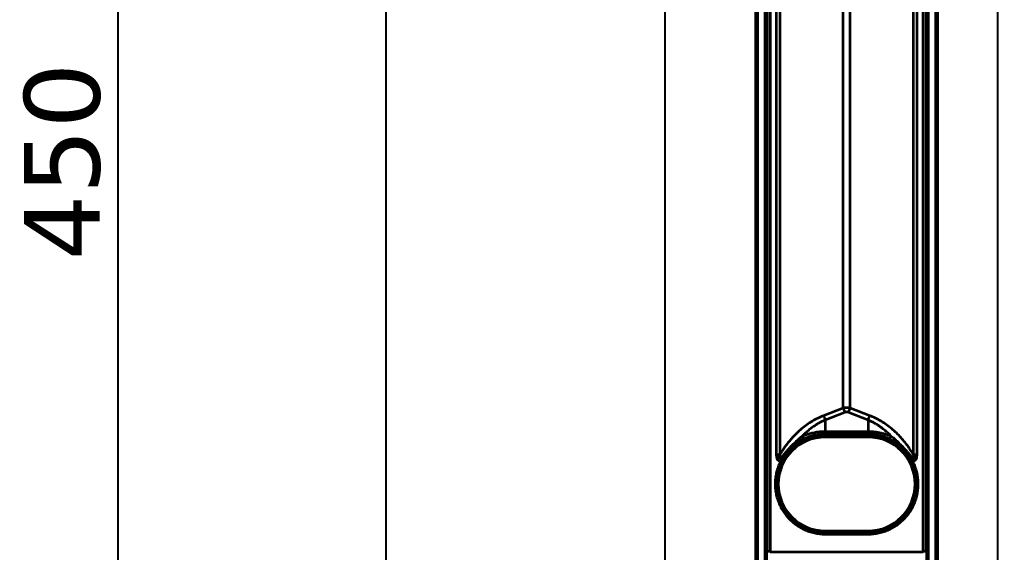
# Model space of a CAD drawing. Header units: millimetres. Extents: x 68 to 2000, y 100 to 2870.
# Drawn here: x 375.9 to 699.3, y 2171 to 2347.3 of the extents above; entities that cross this region are included whole.
import ezdxf

# ---------------------------------------------------------------- set-up
doc = ezdxf.new("R2010")
doc.units = ezdxf.units.MM
doc.header["$LTSCALE"] = 10
for name, color, linetype, lineweight in [('_Sichtbarkanten', 7, 'Continuous', 25), ('Bemaßung (ISO)', 7, 'Continuous', 25), ('Sichtbar schmal (ISO)', 7, 'Continuous', 35)]:
    doc.layers.add(name, color=color, linetype=linetype, lineweight=lineweight)
doc.styles.add('Notiztext (DIN)', font='verdana.ttf')
doc.dimstyles.new('Standard (DIN)', dxfattribs={"dimscale": 10, "dimtxt": 2.5, "dimasz": 2.5, "dimexe": 2, "dimexo": 4, "dimgap": 0.5, "dimtad": 1, "dimdec": 1, "dimrnd": 1e-08, "dimtxsty": 'Notiztext (DIN)', "dimcen": 0.09, "dimclrd": 256, "dimclre": 256, "dimclrt": 256, "dimadec": 0, "dimazin": 2, "dimtfac": 1, "dimtmove": 0, "dimatfit": 3, "dimfxl": 0, "dimtolj": 1, "dimtzin": 0, "dimlwd": -1, "dimlwe": -1, "dimarcsym": 0})

# ---------------------------------------------------------------- blocks, each defined once
blk = doc.blocks.new('*D76')
at = {"layer": 'Bemaßung (ISO)', "transparency": 16777216}
for p, q in [((549.28, 2523.67), (388.41, 2523.67)), ((408.41, 2498.67), (408.41, 2098.67)), ((584.32, 2073.67), (388.41, 2073.67))]:
    blk.add_line(p, q, dxfattribs=at)
for points in [[(404.24, 2498.67), (412.58, 2498.67), (408.41, 2523.67)], [(404.24, 2098.67), (412.58, 2098.67), (408.41, 2073.67)]]:
    blk.add_solid(points, dxfattribs=at)
at = {"layer": 'Defpoints', "color": 0, "transparency": 16777216}
for p in [(589.28, 2523.67), (408.41, 2073.67), (624.32, 2073.67)]:
    blk.add_point(p, dxfattribs=at)
at = {"layer": 'Bemaßung (ISO)', "transparency": 16777216, "insert": (377.39, 2267.66), "char_height": 25, "attachment_point": 1, "rotation": 90, "style": 'Notiztext (DIN)'}
blk.add_mtext('\\A1;450', dxfattribs=at)
blk = doc.blocks.new('*D77')
at = {"layer": 'Bemaßung (ISO)', "transparency": 16777216}
for p, q in [((549.28, 2523.67), (289.28, 2523.67)), ((309.28, 2498.67), (309.28, 1648.67)), ((549.28, 1623.67), (289.28, 1623.67))]:
    blk.add_line(p, q, dxfattribs=at)
for points in [[(305.11, 2498.67), (313.45, 2498.67), (309.28, 2523.67)], [(305.11, 1648.67), (313.45, 1648.67), (309.28, 1623.67)]]:
    blk.add_solid(points, dxfattribs=at)
at = {"layer": 'Defpoints', "color": 0, "transparency": 16777216}
for p in [(589.28, 2523.67), (309.28, 1623.67), (589.28, 1623.67)]:
    blk.add_point(p, dxfattribs=at)
at = {"layer": 'Bemaßung (ISO)', "transparency": 16777216, "insert": (278.26, 2042.96), "char_height": 25, "attachment_point": 1, "rotation": 90, "style": 'Notiztext (DIN)'}
blk.add_mtext('\\A1;900', dxfattribs=at)
blk = doc.blocks.new('*D78')
at = {"layer": 'Bemaßung (ISO)', "transparency": 16777216}
for p, q in [((584.44, 2473.66), (477.2, 2473.66)), ((497.2, 1698.68), (497.2, 2448.66)), ((584.44, 1673.68), (477.2, 1673.68))]:
    blk.add_line(p, q, dxfattribs=at)
for points in [[(493.04, 2448.66), (501.37, 2448.66), (497.2, 2473.66)], [(493.04, 1698.68), (501.37, 1698.68), (497.2, 1673.68)]]:
    blk.add_solid(points, dxfattribs=at)
at = {"layer": 'Defpoints', "color": 0, "transparency": 16777216}
for p in [(497.2, 2473.66), (624.44, 2473.66), (624.44, 1673.68)]:
    blk.add_point(p, dxfattribs=at)
at = {"layer": 'Bemaßung (ISO)', "transparency": 16777216, "insert": (466.06, 2043.04), "char_height": 25, "attachment_point": 1, "rotation": 90, "style": 'Notiztext (DIN)'}
blk.add_mtext('\\A1;800', dxfattribs=at)

msp = doc.modelspace()

# ---------------------------------------------------------------- linework, layer by layer
at = {"layer": '_Sichtbarkanten'}
for p, q in [((589.28, 2523.67), (589.28, 1623.67)), ((699.28, 2523.67), (699.28, 1623.67)), ((619.28, 1676.67), (619.28, 2470.67)), ((679.58, 2470.67), (679.58, 1676.67))]:
    msp.add_line(p, q, dxfattribs=at)
at = {"layer": 'Sichtbar schmal (ISO)'}
for p, q in [((619.42, 1675.66), (619.42, 2471.68)), ((619.92, 2471.68), (619.92, 1675.66)), ((622.44, 1675.68), (622.44, 2471.66)), ((622.94, 2471.66), (622.94, 1675.68)), ((623.13, 2471.47), (623.15, 2171.29)), ((624.13, 2471.48), (624.15, 2171.29)), ((674.71, 2171.29), (674.73, 2471.48)), ((675.71, 2171.29), (675.73, 2471.47)), ((675.92, 1675.68), (675.92, 2471.66)), ((676.42, 2471.66), (676.42, 1675.68)), ((678.94, 1675.66), (678.94, 2471.68)), ((679.44, 2471.68), (679.44, 1675.66)), ((626.16, 2418.99), (626.16, 2203.35)), ((627.3, 2418.99), (627.3, 2203.35)), ((671.56, 2203.35), (671.56, 2418.99)), ((672.7, 2203.35), (672.7, 2418.99)), ((648.29, 2218.76), (648.29, 2403.57)), ((650.57, 2218.76), (650.57, 2403.57)), ((648.29, 2218.76), (641.77, 2216.27)), ((657.09, 2216.27), (650.57, 2218.76)), ((648.86, 2217.33), (642.34, 2214.84)), ((656.52, 2214.84), (650, 2217.33)), ((642.34, 2214.84), (642.34, 2211.08)), ((656.52, 2214.84), (656.52, 2211.08)), ((656.53, 2209.74), (642.33, 2209.74)), ((642.33, 2209.74), (642.33, 2209.68)), ((656.53, 2209.68), (642.33, 2209.68)), ((642.33, 2209.18), (642.33, 2209.68)), ((656.53, 2209.18), (642.33, 2209.18)), ((642.34, 2211.08), (656.52, 2211.08)), ((642.34, 2211.08), (642.34, 2210.14)), ((656.52, 2210.14), (642.34, 2210.14)), ((656.52, 2211.08), (656.52, 2210.14)), ((656.53, 2209.74), (656.53, 2209.68)), ((656.53, 2209.18), (656.53, 2209.68)), ((642.33, 2178.16), (656.53, 2178.16)), ((642.33, 2178.16), (642.33, 2177.66)), ((642.33, 2177.66), (656.53, 2177.66)), ((642.33, 2177.61), (642.33, 2177.66)), ((642.33, 2177.61), (656.53, 2177.61)), ((642.33, 2177.61), (642.33, 2177.1)), ((642.33, 2177.1), (656.53, 2177.1)), ((656.53, 2178.16), (656.53, 2177.66)), ((656.53, 2177.61), (656.53, 2177.66)), ((656.53, 2177.61), (656.53, 2177.1)), ((624.15, 2171.29), (674.71, 2171.29)), ((624.15, 2171.29), (624.15, 2171.03)), ((674.71, 2171.03), (674.71, 2171.29))]:
    msp.add_line(p, q, dxfattribs=at)
for centre, radius, start, end in [((642.33, 2193.67), 16.01, 90, 270), ((642.33, 2193.67), 15.51, 90, 270), ((656.53, 2193.67), 16.01, 270, 90), ((656.53, 2193.67), 15.51, 270, 90)]:
    msp.add_arc(centre, radius, start, end, dxfattribs=at)
for centre, major_axis, ratio, start_param, end_param in [((648.86, 2218.79), (1.79, -4.67), 0.108522, 4.67649, 4.988987), ((650, 2218.79), (-1.79, -4.67), 0.108522, 1.294198, 1.606695), ((642.34, 2216.3), (1.79, -4.67), 0.108522, 4.67649, 4.988987), ((656.52, 2216.3), (-1.79, -4.67), 0.108522, 1.294199, 1.606695), ((636.28, 2206.66), (4.74, -8.81), 0.002481, 1.786531, 1.903747), ((635.24, 2208.65), (0.214, -0.452), 0.008853, 0.017454, 1.355227), ((642.33, 2210.24), (-0.005, -0.5), 0.011362, 0.017591, 1.371228), ((663.62, 2208.65), (-0.214, -0.452), 0.008853, 4.92796, 6.265731), ((662.58, 2206.66), (-4.74, -8.81), 0.002481, 4.379442, 4.496654), ((626.16, 2203.3), (-10, 0), 0.005236, 4.598022, 4.712389), ((672.7, 2203.3), (10, 0), 0.005236, 1.570796, 1.685163), ((642.33, 2193.67), (-9.13, 13.22), 0.999999, 0.479417, 2.537138), ((627.69, 2201.42), (0.442, -0.234), 0.004624, 4.714844, 6.265732), ((656.53, 2193.67), (-8.14, -13.85), 0.999999, 0.531517, 2.589239), ((671.17, 2201.42), (-0.442, -0.234), 0.004624, 0.017453, 1.568343), ((624.15, 2171.29), (-1, 0), 0.005236, 4.712384, 6.265732), ((622.2, 2171.02), (0, 51.66), 0.018401, 4.712669, 4.717636), ((674.71, 2171.29), (1, 0), 0.005236, 0.017454, 1.570801), ((676.66, 2171.02), (0, 51.65), 0.0184, 1.565548, 1.570515)]:
    msp.add_ellipse(centre, major_axis=major_axis, ratio=ratio, start_param=start_param, end_param=end_param, dxfattribs=at)
for points, knots in [([(650.57, 2218.76), (650.41, 2218.79), (650.26, 2218.82), (650.11, 2218.83), (649.95, 2218.85), (649.8, 2218.86), (649.65, 2218.87), (649.5, 2218.87), (649.35, 2218.87), (649.2, 2218.87), (649.05, 2218.86), (648.9, 2218.85), (648.75, 2218.83), (648.6, 2218.82), (648.44, 2218.79), (648.29, 2218.76)], [0.000001, 0.000001, 0.000001, 0.000001, 0.2, 0.2, 0.2, 0.4, 0.4, 0.4, 0.6, 0.6, 0.6, 0.8, 0.8, 0.8, 1, 1, 1, 1]), ([(650, 2217.33), (649.92, 2217.36), (649.77, 2217.4), (649.54, 2217.44), (649.32, 2217.44), (649.09, 2217.4), (648.94, 2217.36), (648.86, 2217.33)], [0.0000019, 0.0000019, 0.0000019, 0.0000019, 0.2, 0.4, 0.6, 0.8, 1, 1, 1, 1]), ([(671.56, 2203.35), (671.33, 2203.74), (671.07, 2204.16), (670.79, 2204.59), (670.51, 2205.02), (670.21, 2205.46), (669.88, 2205.93), (669.55, 2206.39), (669.18, 2206.88), (668.78, 2207.38), (668.38, 2207.88), (667.94, 2208.4), (667.47, 2208.92), (667, 2209.44), (666.49, 2209.97), (665.96, 2210.48), (665.43, 2210.99), (664.88, 2211.48), (664.32, 2211.95), (663.76, 2212.42), (663.19, 2212.86), (662.6, 2213.27), (662.01, 2213.69), (661.41, 2214.09), (660.8, 2214.46), (660.19, 2214.82), (659.56, 2215.16), (658.95, 2215.46), (658.33, 2215.77), (657.71, 2216.03), (657.09, 2216.27)], [0, 0, 0, 0, 0.1, 0.1, 0.1, 0.2, 0.2, 0.2, 0.3, 0.3, 0.3, 0.4, 0.4, 0.4, 0.5, 0.5, 0.5, 0.6, 0.6, 0.6, 0.7, 0.7, 0.7, 0.8, 0.8, 0.8, 0.9, 0.9, 0.9, 1, 1, 1, 1]), ([(642.34, 2214.84), (641.83, 2214.62), (641.32, 2214.38), (640.8, 2214.11), (640.79, 2214.11), (640.79, 2214.11), (640.78, 2214.11), (640.29, 2213.85), (639.78, 2213.56), (639.28, 2213.24), (639.25, 2213.22), (639.23, 2213.2), (639.2, 2213.19), (638.73, 2212.89), (638.25, 2212.56), (637.79, 2212.22), (637.73, 2212.17), (637.67, 2212.13), (637.61, 2212.08), (637.18, 2211.75), (636.75, 2211.4), (636.34, 2211.05), (636.26, 2210.98), (636.18, 2210.91), (636.11, 2210.84), (635.7, 2210.48), (635.31, 2210.11), (634.95, 2209.74), (634.88, 2209.68), (634.82, 2209.61), (634.76, 2209.55)], [0, 0, 0, 0, 0.198071, 0.198071, 0.198071, 0.2, 0.2, 0.2, 0.389576, 0.389576, 0.389576, 0.4, 0.4, 0.4, 0.577216, 0.577216, 0.577216, 0.6, 0.6, 0.6, 0.767574, 0.767574, 0.767574, 0.8, 0.8, 0.8, 0.970345, 0.970345, 0.970345, 1, 1, 1, 1]), ([(664.1, 2209.55), (663.66, 2210.01), (663.19, 2210.45), (662.71, 2210.88), (662.61, 2210.97), (662.5, 2211.06), (662.4, 2211.15), (662.02, 2211.48), (661.64, 2211.79), (661.24, 2212.09), (661, 2212.27), (660.76, 2212.45), (660.51, 2212.62), (660.24, 2212.81), (659.97, 2212.99), (659.7, 2213.16), (659.31, 2213.41), (658.92, 2213.65), (658.52, 2213.86), (658.39, 2213.94), (658.25, 2214.01), (658.11, 2214.09), (657.58, 2214.37), (657.05, 2214.62), (656.52, 2214.84)], [0.0000001, 0.0000001, 0.0000001, 0.0000001, 0.2, 0.2, 0.2, 0.2441304, 0.2441304, 0.2441304, 0.4, 0.4, 0.4, 0.4962834, 0.4962834, 0.4962834, 0.6, 0.6, 0.6, 0.7482983, 0.7482983, 0.7482983, 0.8, 0.8, 0.8, 1, 1, 1, 1]), ([(627.3, 2203.35), (627.27, 2203.28), (627.25, 2203.22), (627.23, 2203.15), (627.21, 2203.09), (627.19, 2203.03), (627.17, 2202.97), (627.16, 2202.92), (627.14, 2202.86), (627.13, 2202.81), (627.12, 2202.8), (627.12, 2202.8), (627.12, 2202.8), (627.11, 2202.75), (627.1, 2202.7), (627.09, 2202.66), (627.08, 2202.65), (627.08, 2202.65), (627.08, 2202.64), (627.07, 2202.6), (627.06, 2202.56), (627.05, 2202.52), (627.05, 2202.51), (627.05, 2202.51), (627.05, 2202.5), (627.04, 2202.47), (627.04, 2202.43), (627.03, 2202.39), (627.03, 2202.39), (627.03, 2202.38), (627.03, 2202.38), (627.02, 2202.35), (627.02, 2202.31), (627.02, 2202.29), (627.01, 2202.28), (627.01, 2202.27), (627.01, 2202.27), (627.01, 2202.24), (627.01, 2202.21), (627.01, 2202.19), (627.01, 2202.18), (627.01, 2202.18), (627.01, 2202.17), (627.01, 2202.15), (627.01, 2202.13), (627.01, 2202.11), (627.01, 2202.1), (627.01, 2202.1), (627.01, 2202.09), (627.01, 2202.07), (627.02, 2202.06), (627.02, 2202.04), (627.02, 2202.04), (627.02, 2202.03), (627.02, 2202.03), (627.03, 2202.02), (627.03, 2202.01), (627.04, 2202), (627.04, 2201.99), (627.04, 2201.99), (627.04, 2201.99), (627.05, 2201.98), (627.06, 2201.97), (627.06, 2201.96), (627.07, 2201.96), (627.07, 2201.96), (627.07, 2201.96), (627.08, 2201.95), (627.09, 2201.95), (627.09, 2201.94), (627.1, 2201.94), (627.1, 2201.94), (627.11, 2201.94), (627.12, 2201.94), (627.13, 2201.94), (627.14, 2201.94), (627.14, 2201.94), (627.15, 2201.94), (627.15, 2201.94), (627.17, 2201.94), (627.18, 2201.95), (627.19, 2201.95), (627.2, 2201.95), (627.21, 2201.96), (627.21, 2201.96), (627.23, 2201.97), (627.24, 2201.97), (627.26, 2201.98), (627.27, 2201.99), (627.28, 2201.99), (627.29, 2202), (627.3, 2202.01), (627.32, 2202.02), (627.34, 2202.03), (627.35, 2202.04), (627.36, 2202.05), (627.37, 2202.06), (627.39, 2202.07), (627.41, 2202.09), (627.43, 2202.1), (627.44, 2202.12), (627.45, 2202.13), (627.47, 2202.14), (627.49, 2202.16), (627.51, 2202.17), (627.53, 2202.19), (627.54, 2202.21), (627.56, 2202.22), (627.57, 2202.24), (627.59, 2202.26), (627.61, 2202.28), (627.64, 2202.3), (627.65, 2202.31), (627.67, 2202.33), (627.69, 2202.35), (627.71, 2202.37), (627.73, 2202.39), (627.75, 2202.42), (627.77, 2202.44), (627.79, 2202.46), (627.81, 2202.48), (627.83, 2202.5), (627.85, 2202.53), (627.88, 2202.55), (627.9, 2202.57), (627.92, 2202.6), (627.94, 2202.62), (627.97, 2202.65), (627.99, 2202.67), (628.01, 2202.7), (628.04, 2202.73), (628.06, 2202.75), (628.09, 2202.78), (628.11, 2202.81), (628.13, 2202.84), (628.16, 2202.86), (628.18, 2202.9), (628.21, 2202.93), (628.24, 2202.96), (628.27, 2202.99), (628.29, 2203.02), (628.32, 2203.05), (628.35, 2203.08), (628.38, 2203.12), (628.41, 2203.16), (628.44, 2203.19), (628.46, 2203.22), (628.49, 2203.25), (628.52, 2203.29), (628.56, 2203.33), (628.6, 2203.38), (628.62, 2203.41), (628.65, 2203.44), (628.68, 2203.47), (628.72, 2203.52), (628.76, 2203.57), (628.8, 2203.62), (628.83, 2203.65), (628.86, 2203.68), (628.88, 2203.71), (628.93, 2203.77), (628.98, 2203.82), (629.03, 2203.88), (629.05, 2203.91), (629.08, 2203.94), (629.11, 2203.98), (629.16, 2204.04), (629.22, 2204.1), (629.27, 2204.17), (629.3, 2204.2), (629.33, 2204.23), (629.36, 2204.27), (629.42, 2204.34), (629.48, 2204.41), (629.55, 2204.48), (629.58, 2204.52), (629.61, 2204.55), (629.64, 2204.59), (629.71, 2204.67), (629.78, 2204.75), (629.85, 2204.83), (629.88, 2204.86), (629.91, 2204.9), (629.94, 2204.93), (630.02, 2205.02), (630.1, 2205.11), (630.18, 2205.21), (630.22, 2205.24), (630.25, 2205.28), (630.28, 2205.31), (630.37, 2205.41), (630.46, 2205.51), (630.55, 2205.61), (630.58, 2205.64), (630.62, 2205.68), (630.65, 2205.71), (630.75, 2205.82), (630.85, 2205.93), (630.96, 2206.05), (630.99, 2206.08), (631.02, 2206.11), (631.05, 2206.15), (631.17, 2206.27), (631.29, 2206.39), (631.41, 2206.52), (631.44, 2206.55), (631.47, 2206.58), (631.5, 2206.61), (631.63, 2206.74), (631.77, 2206.88), (631.91, 2207.02), (631.94, 2207.05), (631.98, 2207.08), (632.01, 2207.12), (632.16, 2207.26), (632.32, 2207.41), (632.48, 2207.57), (632.51, 2207.6), (632.54, 2207.63), (632.57, 2207.66), (632.75, 2207.82), (632.93, 2207.99), (633.12, 2208.16), (633.15, 2208.19), (633.18, 2208.22), (633.21, 2208.24), (633.41, 2208.42), (633.62, 2208.61), (633.85, 2208.8), (633.88, 2208.83), (633.91, 2208.85), (633.93, 2208.87), (634.17, 2209.07), (634.42, 2209.28), (634.68, 2209.49), (634.7, 2209.51), (634.73, 2209.53), (634.76, 2209.55)], [0.0000002, 0.0000002, 0.0000002, 0.0000002, 0.0243902, 0.0243902, 0.0243902, 0.0487805, 0.0487805, 0.0487805, 0.0731707, 0.0731707, 0.0731707, 0.0748401, 0.0748401, 0.0748401, 0.097561, 0.097561, 0.097561, 0.0997876, 0.0997876, 0.0997876, 0.1219512, 0.1219512, 0.1219512, 0.1247358, 0.1247358, 0.1247358, 0.1463415, 0.1463415, 0.1463415, 0.1496823, 0.1496823, 0.1496823, 0.1707317, 0.1707317, 0.1707317, 0.174626, 0.174626, 0.174626, 0.195122, 0.195122, 0.195122, 0.1995689, 0.1995689, 0.1995689, 0.2195122, 0.2195122, 0.2195122, 0.2245165, 0.2245165, 0.2245165, 0.2439024, 0.2439024, 0.2439024, 0.2494807, 0.2494807, 0.2494807, 0.2682927, 0.2682927, 0.2682927, 0.274464, 0.274464, 0.274464, 0.2926829, 0.2926829, 0.2926829, 0.2994035, 0.2994035, 0.2994035, 0.3170732, 0.3170732, 0.3170732, 0.3242986, 0.3242986, 0.3242986, 0.3414634, 0.3414634, 0.3414634, 0.3492394, 0.3492394, 0.3492394, 0.3658537, 0.3658537, 0.3658537, 0.3741978, 0.3741978, 0.3741978, 0.3902439, 0.3902439, 0.3902439, 0.3991573, 0.3991573, 0.3991573, 0.4146341, 0.4146341, 0.4146341, 0.4240844, 0.4240844, 0.4240844, 0.4390244, 0.4390244, 0.4390244, 0.449034, 0.449034, 0.449034, 0.4634146, 0.4634146, 0.4634146, 0.4739877, 0.4739877, 0.4739877, 0.4878049, 0.4878049, 0.4878049, 0.4989402, 0.4989402, 0.4989402, 0.5121951, 0.5121951, 0.5121951, 0.5238814, 0.5238814, 0.5238814, 0.5365854, 0.5365854, 0.5365854, 0.5488247, 0.5488247, 0.5488247, 0.5609756, 0.5609756, 0.5609756, 0.5737713, 0.5737713, 0.5737713, 0.5853659, 0.5853659, 0.5853659, 0.5987171, 0.5987171, 0.5987171, 0.6097561, 0.6097561, 0.6097561, 0.6236639, 0.6236639, 0.6236639, 0.6341463, 0.6341463, 0.6341463, 0.6486119, 0.6486119, 0.6486119, 0.6585366, 0.6585366, 0.6585366, 0.6735574, 0.6735574, 0.6735574, 0.6829268, 0.6829268, 0.6829268, 0.6985027, 0.6985027, 0.6985027, 0.7073171, 0.7073171, 0.7073171, 0.7234485, 0.7234485, 0.7234485, 0.7317073, 0.7317073, 0.7317073, 0.7483939, 0.7483939, 0.7483939, 0.7560976, 0.7560976, 0.7560976, 0.7733432, 0.7733432, 0.7733432, 0.7804878, 0.7804878, 0.7804878, 0.7982935, 0.7982935, 0.7982935, 0.804878, 0.804878, 0.804878, 0.8232372, 0.8232372, 0.8232372, 0.8292683, 0.8292683, 0.8292683, 0.8481794, 0.8481794, 0.8481794, 0.8536585, 0.8536585, 0.8536585, 0.873126, 0.873126, 0.873126, 0.8780488, 0.8780488, 0.8780488, 0.8980733, 0.8980733, 0.8980733, 0.902439, 0.902439, 0.902439, 0.9230208, 0.9230208, 0.9230208, 0.9268293, 0.9268293, 0.9268293, 0.9479666, 0.9479666, 0.9479666, 0.9512195, 0.9512195, 0.9512195, 0.9729174, 0.9729174, 0.9729174, 0.9756098, 0.9756098, 0.9756098, 0.9978503, 0.9978503, 0.9978503, 0.9999998, 0.9999998, 0.9999998, 0.9999998]), ([(635.29, 2208.55), (634.91, 2208.37), (634.56, 2208.19), (634.23, 2208), (634.2, 2207.98), (634.17, 2207.97), (634.14, 2207.95), (633.84, 2207.78), (633.57, 2207.61), (633.31, 2207.44), (633.26, 2207.41), (633.21, 2207.38), (633.16, 2207.34), (632.93, 2207.19), (632.72, 2207.04), (632.51, 2206.89), (632.45, 2206.84), (632.39, 2206.79), (632.32, 2206.75), (632.15, 2206.61), (631.98, 2206.48), (631.82, 2206.35), (631.74, 2206.29), (631.67, 2206.23), (631.6, 2206.17), (631.47, 2206.05), (631.34, 2205.94), (631.21, 2205.83), (631.13, 2205.76), (631.06, 2205.69), (630.98, 2205.62), (630.88, 2205.52), (630.78, 2205.42), (630.68, 2205.33), (630.6, 2205.25), (630.52, 2205.17), (630.45, 2205.09), (630.37, 2205.01), (630.29, 2204.93), (630.22, 2204.85), (630.14, 2204.77), (630.06, 2204.68), (629.98, 2204.6), (629.92, 2204.53), (629.86, 2204.47), (629.81, 2204.41), (629.73, 2204.31), (629.65, 2204.22), (629.57, 2204.13), (629.53, 2204.08), (629.49, 2204.03), (629.45, 2203.98), (629.37, 2203.88), (629.29, 2203.79), (629.22, 2203.69), (629.19, 2203.66), (629.16, 2203.62), (629.13, 2203.58), (629.05, 2203.48), (628.98, 2203.38), (628.9, 2203.29), (628.88, 2203.26), (628.87, 2203.23), (628.85, 2203.21), (628.77, 2203.11), (628.7, 2203), (628.63, 2202.91), (628.62, 2202.89), (628.61, 2202.87), (628.6, 2202.86), (628.52, 2202.75), (628.45, 2202.65), (628.39, 2202.55), (628.38, 2202.55), (628.38, 2202.54), (628.37, 2202.53), (628.3, 2202.43), (628.24, 2202.33), (628.18, 2202.23), (628.12, 2202.14), (628.06, 2202.04), (628, 2201.95), (628, 2201.94), (627.99, 2201.94), (627.99, 2201.93), (627.93, 2201.84), (627.88, 2201.76), (627.84, 2201.68), (627.83, 2201.67), (627.83, 2201.67), (627.83, 2201.66), (627.78, 2201.58), (627.73, 2201.5), (627.69, 2201.42)], [0, 0, 0, 0, 0.057565, 0.057565, 0.057565, 0.0625, 0.0625, 0.0625, 0.1151, 0.1151, 0.1151, 0.125, 0.125, 0.125, 0.172778, 0.172778, 0.172778, 0.1875, 0.1875, 0.1875, 0.230568, 0.230568, 0.230568, 0.25, 0.25, 0.25, 0.288462, 0.288462, 0.288462, 0.3125, 0.3125, 0.3125, 0.346447, 0.346447, 0.346447, 0.375, 0.375, 0.375, 0.404516, 0.404516, 0.404516, 0.4375, 0.4375, 0.4375, 0.462655, 0.462655, 0.462655, 0.5, 0.5, 0.5, 0.520858, 0.520858, 0.520858, 0.5625, 0.5625, 0.5625, 0.579113, 0.579113, 0.579113, 0.625, 0.625, 0.625, 0.637379, 0.637379, 0.637379, 0.6875, 0.6875, 0.6875, 0.695573, 0.695573, 0.695573, 0.75, 0.75, 0.75, 0.753764, 0.753764, 0.753764, 0.811377, 0.811377, 0.811377, 0.870745, 0.870745, 0.870745, 0.875, 0.875, 0.875, 0.934195, 0.934195, 0.934195, 0.9375, 0.9375, 0.9375, 1, 1, 1, 1]), ([(634.76, 2209.55), (634.99, 2209.64), (635.22, 2209.73), (635.45, 2209.82), (635.68, 2209.9), (635.91, 2209.99), (636.14, 2210.06), (636.14, 2210.06), (636.15, 2210.07), (636.15, 2210.07), (636.38, 2210.14), (636.6, 2210.21), (636.83, 2210.28), (636.84, 2210.28), (636.85, 2210.29), (636.86, 2210.29), (637.09, 2210.36), (637.31, 2210.42), (637.55, 2210.48), (637.56, 2210.48), (637.57, 2210.48), (637.58, 2210.48), (637.81, 2210.54), (638.06, 2210.6), (638.31, 2210.66), (638.32, 2210.66), (638.33, 2210.66), (638.33, 2210.66), (638.59, 2210.72), (638.87, 2210.77), (639.16, 2210.82), (639.44, 2210.87), (639.75, 2210.91), (640.08, 2210.95), (640.09, 2210.95), (640.1, 2210.95), (640.11, 2210.95), (640.43, 2210.99), (640.76, 2211.02), (641.13, 2211.04), (641.14, 2211.05), (641.15, 2211.05), (641.17, 2211.05), (641.53, 2211.07), (641.92, 2211.08), (642.34, 2211.08)], [0, 0, 0, 0, 0.111111, 0.111111, 0.111111, 0.220269, 0.220269, 0.220269, 0.222222, 0.222222, 0.222222, 0.329038, 0.329038, 0.329038, 0.333333, 0.333333, 0.333333, 0.439832, 0.439832, 0.439832, 0.444444, 0.444444, 0.444444, 0.552663, 0.552663, 0.552663, 0.555556, 0.555556, 0.555556, 0.666667, 0.666667, 0.666667, 0.777778, 0.777778, 0.777778, 0.781046, 0.781046, 0.781046, 0.888889, 0.888889, 0.888889, 0.892458, 0.892458, 0.892458, 1, 1, 1, 1]), ([(642.34, 2210.14), (641.73, 2210.14), (641.13, 2210.11), (640.52, 2210.04), (639.92, 2209.97), (639.32, 2209.87), (638.72, 2209.74), (638.72, 2209.74), (638.72, 2209.74), (638.71, 2209.74), (638.12, 2209.6), (637.54, 2209.44), (636.97, 2209.24), (636.97, 2209.24), (636.96, 2209.24), (636.96, 2209.24), (636.39, 2209.04), (635.83, 2208.81), (635.29, 2208.55)], [0, 0, 0, 0, 0.25, 0.25, 0.25, 0.5, 0.5, 0.5, 0.5014366, 0.5014366, 0.5014366, 0.75, 0.75, 0.75, 0.7518169, 0.7518169, 0.7518169, 0.9999993, 0.9999993, 0.9999993, 0.9999993]), ([(642.33, 2209.74), (641.74, 2209.74), (641.15, 2209.71), (640.56, 2209.64), (639.97, 2209.58), (639.38, 2209.48), (638.8, 2209.35), (638.23, 2209.22), (637.66, 2209.06), (637.1, 2208.87), (636.54, 2208.67), (635.99, 2208.45), (635.45, 2208.2)], [0, 0, 0, 0, 0.25, 0.25, 0.25, 0.5, 0.5, 0.5, 0.75, 0.75, 0.75, 1, 1, 1, 1]), ([(656.52, 2211.08), (656.91, 2211.08), (657.28, 2211.07), (657.63, 2211.05), (657.67, 2211.05), (657.7, 2211.05), (657.73, 2211.04), (658.05, 2211.02), (658.34, 2211), (658.62, 2210.97), (658.68, 2210.96), (658.73, 2210.96), (658.78, 2210.95), (659.03, 2210.92), (659.28, 2210.89), (659.51, 2210.85), (659.57, 2210.84), (659.64, 2210.83), (659.7, 2210.82), (659.91, 2210.78), (660.11, 2210.74), (660.31, 2210.71), (660.38, 2210.69), (660.45, 2210.68), (660.53, 2210.66), (660.71, 2210.62), (660.88, 2210.58), (661.05, 2210.54), (661.13, 2210.52), (661.21, 2210.5), (661.28, 2210.49), (661.44, 2210.44), (661.61, 2210.4), (661.76, 2210.36), (661.84, 2210.33), (661.92, 2210.31), (662, 2210.29), (662.16, 2210.24), (662.32, 2210.19), (662.48, 2210.14), (662.56, 2210.12), (662.63, 2210.09), (662.71, 2210.07), (662.89, 2210.01), (663.07, 2209.94), (663.25, 2209.88), (663.3, 2209.86), (663.36, 2209.84), (663.41, 2209.82), (663.64, 2209.73), (663.87, 2209.64), (664.1, 2209.55)], [0, 0, 0, 0, 0.1017218, 0.1017218, 0.1017218, 0.1111111, 0.1111111, 0.1111111, 0.2046711, 0.2046711, 0.2046711, 0.2222222, 0.2222222, 0.2222222, 0.308684, 0.308684, 0.308684, 0.3333333, 0.3333333, 0.3333333, 0.4139675, 0.4139675, 0.4139675, 0.4444444, 0.4444444, 0.4444444, 0.521176, 0.521176, 0.521176, 0.5555556, 0.5555556, 0.5555556, 0.6300864, 0.6300864, 0.6300864, 0.6666667, 0.6666667, 0.6666667, 0.7425849, 0.7425849, 0.7425849, 0.7777778, 0.7777778, 0.7777778, 0.8638146, 0.8638146, 0.8638146, 0.8888889, 0.8888889, 0.8888889, 0.9999999, 0.9999999, 0.9999999, 0.9999999]), ([(656.52, 2210.14), (656.52, 2210.1), (656.52, 2210.05), (656.52, 2210.01), (656.52, 2209.97), (656.52, 2209.94), (656.52, 2209.9), (656.52, 2209.87), (656.52, 2209.84), (656.53, 2209.82), (656.53, 2209.79), (656.53, 2209.77), (656.53, 2209.76), (656.53, 2209.75), (656.53, 2209.74), (656.53, 2209.74)], [0, 0, 0, 0, 0.2, 0.2, 0.2, 0.4, 0.4, 0.4, 0.6, 0.6, 0.6, 0.8, 0.8, 0.8, 1, 1, 1, 1]), ([(663.57, 2208.55), (663.02, 2208.81), (662.47, 2209.04), (661.9, 2209.24), (661.32, 2209.44), (660.73, 2209.61), (660.14, 2209.74), (659.54, 2209.87), (658.94, 2209.97), (658.34, 2210.04), (657.73, 2210.11), (657.13, 2210.14), (656.52, 2210.14)], [0, 0, 0, 0, 0.248741, 0.248741, 0.248741, 0.499365, 0.499365, 0.499365, 0.749894, 0.749894, 0.749894, 1, 1, 1, 1]), ([(663.4, 2208.2), (662.87, 2208.45), (662.33, 2208.67), (661.77, 2208.86), (661.21, 2209.06), (660.63, 2209.22), (660.05, 2209.35), (659.48, 2209.48), (658.89, 2209.58), (658.3, 2209.64), (657.71, 2209.71), (657.12, 2209.74), (656.53, 2209.74)], [0, 0, 0, 0, 0.24907, 0.24907, 0.24907, 0.5, 0.5, 0.5, 0.75, 0.75, 0.75, 1, 1, 1, 1]), ([(671.17, 2201.42), (671.14, 2201.47), (671.11, 2201.52), (671.08, 2201.58), (671.06, 2201.61), (671.05, 2201.64), (671.03, 2201.66), (671.01, 2201.7), (670.99, 2201.73), (670.97, 2201.77), (670.94, 2201.82), (670.9, 2201.88), (670.87, 2201.93), (670.87, 2201.94), (670.86, 2201.94), (670.86, 2201.95), (670.83, 2202), (670.79, 2202.06), (670.75, 2202.13), (670.73, 2202.16), (670.71, 2202.2), (670.68, 2202.23), (670.67, 2202.26), (670.65, 2202.28), (670.63, 2202.31), (670.59, 2202.37), (670.55, 2202.44), (670.51, 2202.5), (670.49, 2202.52), (670.48, 2202.54), (670.47, 2202.56), (670.44, 2202.6), (670.41, 2202.65), (670.37, 2202.7), (670.33, 2202.77), (670.28, 2202.84), (670.23, 2202.91), (670.18, 2202.98), (670.12, 2203.06), (670.06, 2203.14), (670.03, 2203.19), (669.99, 2203.24), (669.95, 2203.29), (669.93, 2203.32), (669.91, 2203.35), (669.89, 2203.38), (669.82, 2203.46), (669.76, 2203.55), (669.69, 2203.64), (669.67, 2203.66), (669.66, 2203.67), (669.64, 2203.69), (669.59, 2203.77), (669.53, 2203.84), (669.47, 2203.91), (669.41, 2203.98), (669.35, 2204.06), (669.29, 2204.13), (669.27, 2204.16), (669.24, 2204.18), (669.22, 2204.21), (669.13, 2204.31), (669.04, 2204.42), (668.94, 2204.53), (668.92, 2204.55), (668.9, 2204.57), (668.88, 2204.59), (668.8, 2204.68), (668.71, 2204.78), (668.63, 2204.87), (668.56, 2204.94), (668.49, 2205.02), (668.41, 2205.09), (668.37, 2205.14), (668.32, 2205.19), (668.27, 2205.24), (668.14, 2205.36), (668.01, 2205.49), (667.88, 2205.61), (667.87, 2205.62), (667.86, 2205.63), (667.85, 2205.64), (667.7, 2205.78), (667.54, 2205.93), (667.37, 2206.07), (667.33, 2206.11), (667.29, 2206.14), (667.26, 2206.17), (667.12, 2206.29), (666.97, 2206.41), (666.81, 2206.53), (666.72, 2206.6), (666.63, 2206.67), (666.54, 2206.75), (666.43, 2206.83), (666.32, 2206.91), (666.21, 2206.99), (666.05, 2207.1), (665.88, 2207.22), (665.7, 2207.34), (665.66, 2207.37), (665.62, 2207.39), (665.58, 2207.42), (665.38, 2207.56), (665.16, 2207.69), (664.93, 2207.83), (664.86, 2207.87), (664.79, 2207.91), (664.72, 2207.95), (664.56, 2208.04), (664.4, 2208.13), (664.24, 2208.22), (664.02, 2208.33), (663.8, 2208.44), (663.57, 2208.55)], [0, 0, 0, 0, 0.0416341, 0.0416341, 0.0416341, 0.0625, 0.0625, 0.0625, 0.0866207, 0.0866207, 0.0866207, 0.125, 0.125, 0.125, 0.1276593, 0.1276593, 0.1276593, 0.1662083, 0.1662083, 0.1662083, 0.1875, 0.1875, 0.1875, 0.2033565, 0.2033565, 0.2033565, 0.2399222, 0.2399222, 0.2399222, 0.25, 0.25, 0.25, 0.2764862, 0.2764862, 0.2764862, 0.3125, 0.3125, 0.3125, 0.3510776, 0.3510776, 0.3510776, 0.375, 0.375, 0.375, 0.3895387, 0.3895387, 0.3895387, 0.4289244, 0.4289244, 0.4289244, 0.4375, 0.4375, 0.4375, 0.4693245, 0.4693245, 0.4693245, 0.5, 0.5, 0.5, 0.5108569, 0.5108569, 0.5108569, 0.553618, 0.553618, 0.553618, 0.5625, 0.5625, 0.5625, 0.597656, 0.597656, 0.597656, 0.625, 0.625, 0.625, 0.6431249, 0.6431249, 0.6431249, 0.6875, 0.6875, 0.6875, 0.6904332, 0.6904332, 0.6904332, 0.7396953, 0.7396953, 0.7396953, 0.75, 0.75, 0.75, 0.7896329, 0.7896329, 0.7896329, 0.8125, 0.8125, 0.8125, 0.837854, 0.837854, 0.837854, 0.875, 0.875, 0.875, 0.8829222, 0.8829222, 0.8829222, 0.9250289, 0.9250289, 0.9250289, 0.9375, 0.9375, 0.9375, 0.9648926, 0.9648926, 0.9648926, 0.9999999, 0.9999999, 0.9999999, 0.9999999]), ([(664.1, 2209.55), (664.12, 2209.53), (664.14, 2209.52), (664.15, 2209.51), (664.36, 2209.34), (664.57, 2209.17), (664.77, 2209.01), (664.98, 2208.83), (665.19, 2208.65), (665.39, 2208.47), (665.59, 2208.3), (665.79, 2208.12), (665.98, 2207.94), (665.99, 2207.93), (666.01, 2207.92), (666.02, 2207.91), (666.2, 2207.74), (666.38, 2207.57), (666.55, 2207.4), (666.74, 2207.22), (666.93, 2207.04), (667.1, 2206.87), (667.28, 2206.69), (667.45, 2206.51), (667.61, 2206.35), (667.63, 2206.33), (667.64, 2206.32), (667.65, 2206.31), (667.8, 2206.16), (667.93, 2206.01), (668.06, 2205.87), (668.2, 2205.72), (668.33, 2205.58), (668.46, 2205.45), (668.58, 2205.31), (668.69, 2205.18), (668.8, 2205.06), (668.88, 2204.98), (668.95, 2204.9), (669.02, 2204.82), (669.05, 2204.78), (669.08, 2204.75), (669.11, 2204.72), (669.21, 2204.61), (669.3, 2204.5), (669.38, 2204.4), (669.47, 2204.3), (669.55, 2204.2), (669.63, 2204.11), (669.71, 2204.02), (669.78, 2203.94), (669.86, 2203.85), (669.93, 2203.77), (669.99, 2203.69), (670.06, 2203.61), (670.11, 2203.56), (670.15, 2203.51), (670.19, 2203.46), (670.21, 2203.44), (670.23, 2203.42), (670.24, 2203.4), (670.3, 2203.33), (670.36, 2203.26), (670.41, 2203.2), (670.47, 2203.13), (670.52, 2203.07), (670.57, 2203.02), (670.62, 2202.96), (670.67, 2202.91), (670.71, 2202.85), (670.76, 2202.8), (670.8, 2202.75), (670.84, 2202.7), (670.89, 2202.66), (670.93, 2202.61), (670.97, 2202.57), (671.01, 2202.52), (671.04, 2202.48), (671.08, 2202.44), (671.12, 2202.4), (671.15, 2202.37), (671.19, 2202.33), (671.22, 2202.3), (671.24, 2202.28), (671.27, 2202.25), (671.28, 2202.25), (671.28, 2202.24), (671.29, 2202.23), (671.32, 2202.2), (671.35, 2202.17), (671.38, 2202.15), (671.41, 2202.12), (671.44, 2202.1), (671.47, 2202.08), (671.49, 2202.05), (671.52, 2202.04), (671.54, 2202.02), (671.57, 2202), (671.59, 2201.99), (671.61, 2201.98), (671.63, 2201.97), (671.65, 2201.96), (671.67, 2201.95), (671.69, 2201.94), (671.7, 2201.94), (671.72, 2201.94), (671.73, 2201.94), (671.75, 2201.94), (671.76, 2201.94), (671.77, 2201.95), (671.78, 2201.95), (671.79, 2201.96), (671.8, 2201.97), (671.81, 2201.98), (671.82, 2201.99), (671.83, 2202), (671.83, 2202.02), (671.84, 2202.04), (671.84, 2202.06), (671.85, 2202.08), (671.85, 2202.11), (671.85, 2202.14), (671.85, 2202.17), (671.85, 2202.2), (671.85, 2202.23), (671.85, 2202.27), (671.84, 2202.31), (671.84, 2202.35), (671.83, 2202.39), (671.82, 2202.44), (671.81, 2202.47), (671.81, 2202.51), (671.8, 2202.55), (671.8, 2202.56), (671.79, 2202.57), (671.79, 2202.58), (671.78, 2202.63), (671.77, 2202.69), (671.75, 2202.75), (671.74, 2202.8), (671.72, 2202.86), (671.7, 2202.93), (671.68, 2202.99), (671.66, 2203.06), (671.64, 2203.13), (671.61, 2203.2), (671.59, 2203.27), (671.56, 2203.35)], [0, 0, 0, 0, 0.001783, 0.001783, 0.001783, 0.02381, 0.02381, 0.02381, 0.047619, 0.047619, 0.047619, 0.071429, 0.071429, 0.071429, 0.07295, 0.07295, 0.07295, 0.095238, 0.095238, 0.095238, 0.119048, 0.119048, 0.119048, 0.142857, 0.142857, 0.142857, 0.144657, 0.144657, 0.144657, 0.166667, 0.166667, 0.166667, 0.190476, 0.190476, 0.190476, 0.214286, 0.214286, 0.214286, 0.230857, 0.230857, 0.230857, 0.238095, 0.238095, 0.238095, 0.261905, 0.261905, 0.261905, 0.285714, 0.285714, 0.285714, 0.309524, 0.309524, 0.309524, 0.333333, 0.333333, 0.333333, 0.350198, 0.350198, 0.350198, 0.357143, 0.357143, 0.357143, 0.380952, 0.380952, 0.380952, 0.404762, 0.404762, 0.404762, 0.428571, 0.428571, 0.428571, 0.452381, 0.452381, 0.452381, 0.47619, 0.47619, 0.47619, 0.5, 0.5, 0.5, 0.52381, 0.52381, 0.52381, 0.54273, 0.54273, 0.54273, 0.547619, 0.547619, 0.547619, 0.571429, 0.571429, 0.571429, 0.595238, 0.595238, 0.595238, 0.619048, 0.619048, 0.619048, 0.642857, 0.642857, 0.642857, 0.666667, 0.666667, 0.666667, 0.690476, 0.690476, 0.690476, 0.714286, 0.714286, 0.714286, 0.738095, 0.738095, 0.738095, 0.761905, 0.761905, 0.761905, 0.785714, 0.785714, 0.785714, 0.809524, 0.809524, 0.809524, 0.833333, 0.833333, 0.833333, 0.857143, 0.857143, 0.857143, 0.880952, 0.880952, 0.880952, 0.899753, 0.899753, 0.899753, 0.904762, 0.904762, 0.904762, 0.928571, 0.928571, 0.928571, 0.952381, 0.952381, 0.952381, 0.97619, 0.97619, 0.97619, 1, 1, 1, 1]), ([(635.45, 2208.2), (635.08, 2208.02), (634.74, 2207.84), (634.42, 2207.66), (634.39, 2207.64), (634.36, 2207.63), (634.34, 2207.61), (634.05, 2207.45), (633.78, 2207.28), (633.53, 2207.12), (633.48, 2207.08), (633.43, 2207.05), (633.38, 2207.02), (633.16, 2206.87), (632.95, 2206.72), (632.75, 2206.58), (632.69, 2206.53), (632.63, 2206.48), (632.57, 2206.44), (632.4, 2206.31), (632.24, 2206.18), (632.08, 2206.05), (632.01, 2205.99), (631.94, 2205.93), (631.87, 2205.88), (631.74, 2205.76), (631.62, 2205.65), (631.5, 2205.54), (631.42, 2205.47), (631.35, 2205.4), (631.28, 2205.33), (631.17, 2205.24), (631.08, 2205.14), (630.98, 2205.05), (630.91, 2204.97), (630.83, 2204.9), (630.76, 2204.82), (630.68, 2204.74), (630.61, 2204.66), (630.54, 2204.59), (630.46, 2204.5), (630.38, 2204.42), (630.31, 2204.33), (630.25, 2204.27), (630.2, 2204.21), (630.14, 2204.15), (630.07, 2204.05), (629.99, 2203.96), (629.92, 2203.88), (629.88, 2203.83), (629.84, 2203.78), (629.8, 2203.73), (629.72, 2203.63), (629.65, 2203.54), (629.58, 2203.45), (629.55, 2203.41), (629.52, 2203.37), (629.49, 2203.34), (629.42, 2203.24), (629.35, 2203.14), (629.28, 2203.04), (629.26, 2203.02), (629.24, 2202.99), (629.23, 2202.97), (629.15, 2202.87), (629.08, 2202.77), (629.02, 2202.67), (629.01, 2202.65), (629, 2202.64), (628.99, 2202.62), (628.92, 2202.52), (628.85, 2202.42), (628.79, 2202.32), (628.79, 2202.31), (628.78, 2202.31), (628.78, 2202.3), (628.71, 2202.2), (628.65, 2202.1), (628.59, 2202), (628.53, 2201.91), (628.48, 2201.81), (628.43, 2201.72), (628.42, 2201.71), (628.42, 2201.71), (628.41, 2201.7), (628.36, 2201.61), (628.31, 2201.53), (628.27, 2201.45), (628.27, 2201.44), (628.26, 2201.44), (628.26, 2201.43), (628.21, 2201.35), (628.17, 2201.27), (628.13, 2201.19)], [0, 0, 0, 0, 0.057565, 0.057565, 0.057565, 0.0625, 0.0625, 0.0625, 0.1151, 0.1151, 0.1151, 0.125, 0.125, 0.125, 0.172778, 0.172778, 0.172778, 0.1875, 0.1875, 0.1875, 0.230568, 0.230568, 0.230568, 0.25, 0.25, 0.25, 0.288462, 0.288462, 0.288462, 0.3125, 0.3125, 0.3125, 0.346447, 0.346447, 0.346447, 0.375, 0.375, 0.375, 0.404515, 0.404515, 0.404515, 0.4375, 0.4375, 0.4375, 0.462655, 0.462655, 0.462655, 0.5, 0.5, 0.5, 0.520857, 0.520857, 0.520857, 0.5625, 0.5625, 0.5625, 0.579112, 0.579112, 0.579112, 0.625, 0.625, 0.625, 0.637378, 0.637378, 0.637378, 0.6875, 0.6875, 0.6875, 0.695572, 0.695572, 0.695572, 0.75, 0.75, 0.75, 0.753763, 0.753763, 0.753763, 0.811375, 0.811375, 0.811375, 0.870743, 0.870743, 0.870743, 0.875, 0.875, 0.875, 0.934194, 0.934194, 0.934194, 0.9375, 0.9375, 0.9375, 1, 1, 1, 1]), ([(670.73, 2201.19), (670.69, 2201.27), (670.64, 2201.35), (670.6, 2201.43), (670.59, 2201.44), (670.59, 2201.44), (670.59, 2201.45), (670.54, 2201.53), (670.49, 2201.62), (670.44, 2201.7), (670.44, 2201.72), (670.43, 2201.73), (670.42, 2201.74), (670.37, 2201.82), (670.32, 2201.91), (670.27, 2202), (670.26, 2202.02), (670.24, 2202.04), (670.23, 2202.06), (670.18, 2202.15), (670.12, 2202.23), (670.07, 2202.32), (670.05, 2202.35), (670.03, 2202.38), (670.01, 2202.41), (669.96, 2202.5), (669.9, 2202.58), (669.84, 2202.67), (669.81, 2202.71), (669.79, 2202.75), (669.76, 2202.79), (669.7, 2202.87), (669.64, 2202.96), (669.58, 2203.04), (669.54, 2203.1), (669.5, 2203.15), (669.47, 2203.2), (669.41, 2203.28), (669.35, 2203.36), (669.28, 2203.45), (669.23, 2203.51), (669.18, 2203.57), (669.13, 2203.64), (669.07, 2203.72), (669.01, 2203.79), (668.94, 2203.87), (668.88, 2203.95), (668.81, 2204.03), (668.74, 2204.11), (668.68, 2204.18), (668.62, 2204.26), (668.55, 2204.33), (668.47, 2204.42), (668.38, 2204.52), (668.29, 2204.62), (668.23, 2204.68), (668.17, 2204.75), (668.1, 2204.82), (668, 2204.93), (667.89, 2205.04), (667.77, 2205.16), (667.71, 2205.21), (667.65, 2205.27), (667.59, 2205.33), (667.45, 2205.46), (667.31, 2205.59), (667.15, 2205.73), (667.1, 2205.78), (667.04, 2205.82), (666.99, 2205.87), (666.81, 2206.02), (666.63, 2206.17), (666.43, 2206.33), (666.38, 2206.36), (666.34, 2206.4), (666.29, 2206.44), (666.07, 2206.61), (665.83, 2206.78), (665.58, 2206.95), (665.54, 2206.97), (665.51, 2207), (665.48, 2207.02), (665.2, 2207.21), (664.9, 2207.39), (664.58, 2207.58), (664.56, 2207.59), (664.54, 2207.6), (664.52, 2207.61), (664.18, 2207.81), (663.81, 2208.01), (663.4, 2208.2)], [0, 0, 0, 0, 0.0625, 0.0625, 0.0625, 0.066189, 0.066189, 0.066189, 0.125, 0.125, 0.125, 0.133162, 0.133162, 0.133162, 0.1875, 0.1875, 0.1875, 0.199949, 0.199949, 0.199949, 0.25, 0.25, 0.25, 0.266575, 0.266575, 0.266575, 0.3125, 0.3125, 0.3125, 0.333123, 0.333123, 0.333123, 0.375, 0.375, 0.375, 0.39966, 0.39966, 0.39966, 0.4375, 0.4375, 0.4375, 0.466253, 0.466253, 0.466253, 0.5, 0.5, 0.5, 0.532921, 0.532921, 0.532921, 0.5625, 0.5625, 0.5625, 0.599677, 0.599677, 0.599677, 0.625, 0.625, 0.625, 0.666537, 0.666537, 0.666537, 0.6875, 0.6875, 0.6875, 0.733514, 0.733514, 0.733514, 0.75, 0.75, 0.75, 0.800635, 0.800635, 0.800635, 0.8125, 0.8125, 0.8125, 0.867708, 0.867708, 0.867708, 0.875, 0.875, 0.875, 0.934336, 0.934336, 0.934336, 0.9375, 0.9375, 0.9375, 1, 1, 1, 1]), ([(626.16, 2203.35), (626.16, 2203.27), (626.16, 2203.12), (626.17, 2202.92), (626.19, 2202.72), (626.22, 2202.54), (626.25, 2202.37), (626.29, 2202.22), (626.34, 2202.07), (626.4, 2201.94), (626.46, 2201.82), (626.53, 2201.72), (626.61, 2201.62), (626.69, 2201.55), (626.78, 2201.49), (626.87, 2201.44), (626.97, 2201.4), (627.09, 2201.37), (627.23, 2201.36), (627.37, 2201.36), (627.53, 2201.38), (627.63, 2201.41), (627.69, 2201.42)], [0, 0, 0, 0, 0.05, 0.1, 0.15, 0.2, 0.25, 0.3, 0.35, 0.4, 0.45, 0.5, 0.55, 0.6, 0.65, 0.7, 0.75, 0.8, 0.85, 0.9, 0.95, 0.9999999, 0.9999999, 0.9999999, 0.9999999]), ([(671.17, 2201.42), (671.22, 2201.41), (671.32, 2201.39), (671.46, 2201.37), (671.59, 2201.36), (671.72, 2201.37), (671.83, 2201.39), (671.94, 2201.42), (672.03, 2201.46), (672.12, 2201.52), (672.21, 2201.59), (672.3, 2201.68), (672.38, 2201.8), (672.46, 2201.93), (672.52, 2202.08), (672.58, 2202.25), (672.62, 2202.43), (672.66, 2202.63), (672.68, 2202.85), (672.7, 2203.09), (672.7, 2203.26), (672.7, 2203.35)], [0, 0, 0, 0, 0.0526316, 0.1052632, 0.1578947, 0.2105263, 0.2631579, 0.3157895, 0.3684211, 0.4210526, 0.4736842, 0.5263158, 0.5789474, 0.6315789, 0.6842105, 0.7368421, 0.7894737, 0.8421053, 0.8947368, 0.9473684, 0.9999999, 0.9999999, 0.9999999, 0.9999999]), ([(627.69, 2201.42), (627.41, 2200.89), (626.91, 2199.8), (626.33, 2198.1), (625.95, 2196.34), (625.75, 2194.56), (625.76, 2192.76), (625.95, 2190.97), (626.34, 2189.22), (626.92, 2187.51), (627.67, 2185.88), (628.6, 2184.34), (629.69, 2182.91), (630.93, 2181.61), (632.3, 2180.44), (633.79, 2179.44), (635.37, 2178.6), (637.05, 2177.93), (638.79, 2177.45), (640.56, 2177.17), (641.74, 2177.1), (642.33, 2177.1)], [0, 0, 0, 0, 0.0526316, 0.1052632, 0.1578947, 0.2105263, 0.2631579, 0.3157895, 0.3684211, 0.4210526, 0.4736842, 0.5263158, 0.5789474, 0.6315789, 0.6842105, 0.7368421, 0.7894737, 0.8421053, 0.8947368, 0.9473684, 1, 1, 1, 1]), ([(656.53, 2177.1), (657.12, 2177.1), (658.3, 2177.17), (660.07, 2177.45), (661.81, 2177.93), (663.49, 2178.6), (665.07, 2179.44), (666.56, 2180.44), (667.93, 2181.61), (669.17, 2182.91), (670.26, 2184.34), (671.19, 2185.88), (671.94, 2187.51), (672.52, 2189.22), (672.91, 2190.97), (673.1, 2192.76), (673.1, 2194.56), (672.91, 2196.34), (672.53, 2198.1), (671.95, 2199.8), (671.45, 2200.89), (671.17, 2201.42)], [0, 0, 0, 0, 0.0526316, 0.1052632, 0.1578947, 0.2105263, 0.2631579, 0.3157895, 0.3684211, 0.4210526, 0.4736842, 0.5263158, 0.5789474, 0.6315789, 0.6842105, 0.7368421, 0.7894737, 0.8421053, 0.8947368, 0.9473684, 1, 1, 1, 1])]:
    msp.add_open_spline(points, degree=3, knots=knots, dxfattribs=at)
msp.add_open_spline([(641.77, 2216.27), (641.17, 2216.04), (639.97, 2215.52), (638.12, 2214.53), (636.24, 2213.3), (634.49, 2211.93), (632.93, 2210.54), (631.61, 2209.18), (630.48, 2207.89), (629.52, 2206.67), (628.68, 2205.52), (627.96, 2204.43), (627.51, 2203.71), (627.3, 2203.35)], degree=3, dxfattribs=at)

# ---------------------------------------------------------------- dimensions: what is measured, and where the dimension line sits
at = {"layer": 'Bemaßung (ISO)'}
for base, p1, p2, picture, middle in [((309.28, 1623.67), (589.28, 2523.67), (589.28, 1623.67), '*D77', (309.28, 2073.67)), ((408.41, 2073.67), (589.28, 2523.67), (624.32, 2073.67), '*D76', (408.41, 2298.67)), ((497.2, 2473.66), (624.44, 1673.68), (624.44, 2473.66), '*D78', (497.2, 2073.67))]:
    dim = msp.add_linear_dim(base=base, p1=p1, p2=p2, angle=90, dimstyle='Standard (DIN)', override={"dimdec": 1, "dimtp": 0, "dimtm": 0, "dimtdec": 2, "dimtofl": 0, "dimatfit": 1}, dxfattribs=at)
    dim.commit()
    dim.dimension.update_dxf_attribs({"geometry": picture, "text_midpoint": middle, "dimtype": 160})

doc.saveas('drawing.dxf')
